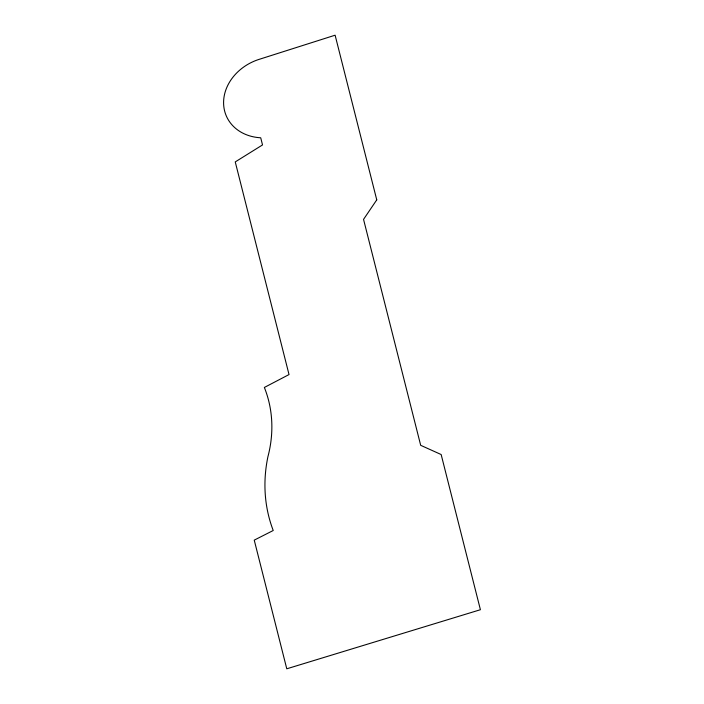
<?xml version="1.0" encoding="UTF-8"?>
<svg xmlns="http://www.w3.org/2000/svg" width="704" height="704" viewBox="0 0 704 704"><rect width="100%" height="100%" fill="white"/><g stroke="black" fill="none" stroke-linecap="round" stroke-linejoin="round"><path stroke-width="1.06" d="M376.754 199.866L363.546 219.375L420.684 445.315L441.162 454.538L480.41 609.717L286.774 668.8L254.241 540.135L273.222 530.499A176.898 147.849 -23.5 0 1 267.916 456.711A147.69 123.438 -23.5 0 0 264.361 387.455L289.027 374.563L235.25 161.911L262.522 144.936L260.718 137.782A46.904 39.204 -23.5 0 1 223.59 102.96A46.904 39.204 -23.5 0 1 259.978 59.092L335.113 35.2L376.754 199.866"/></g></svg>
